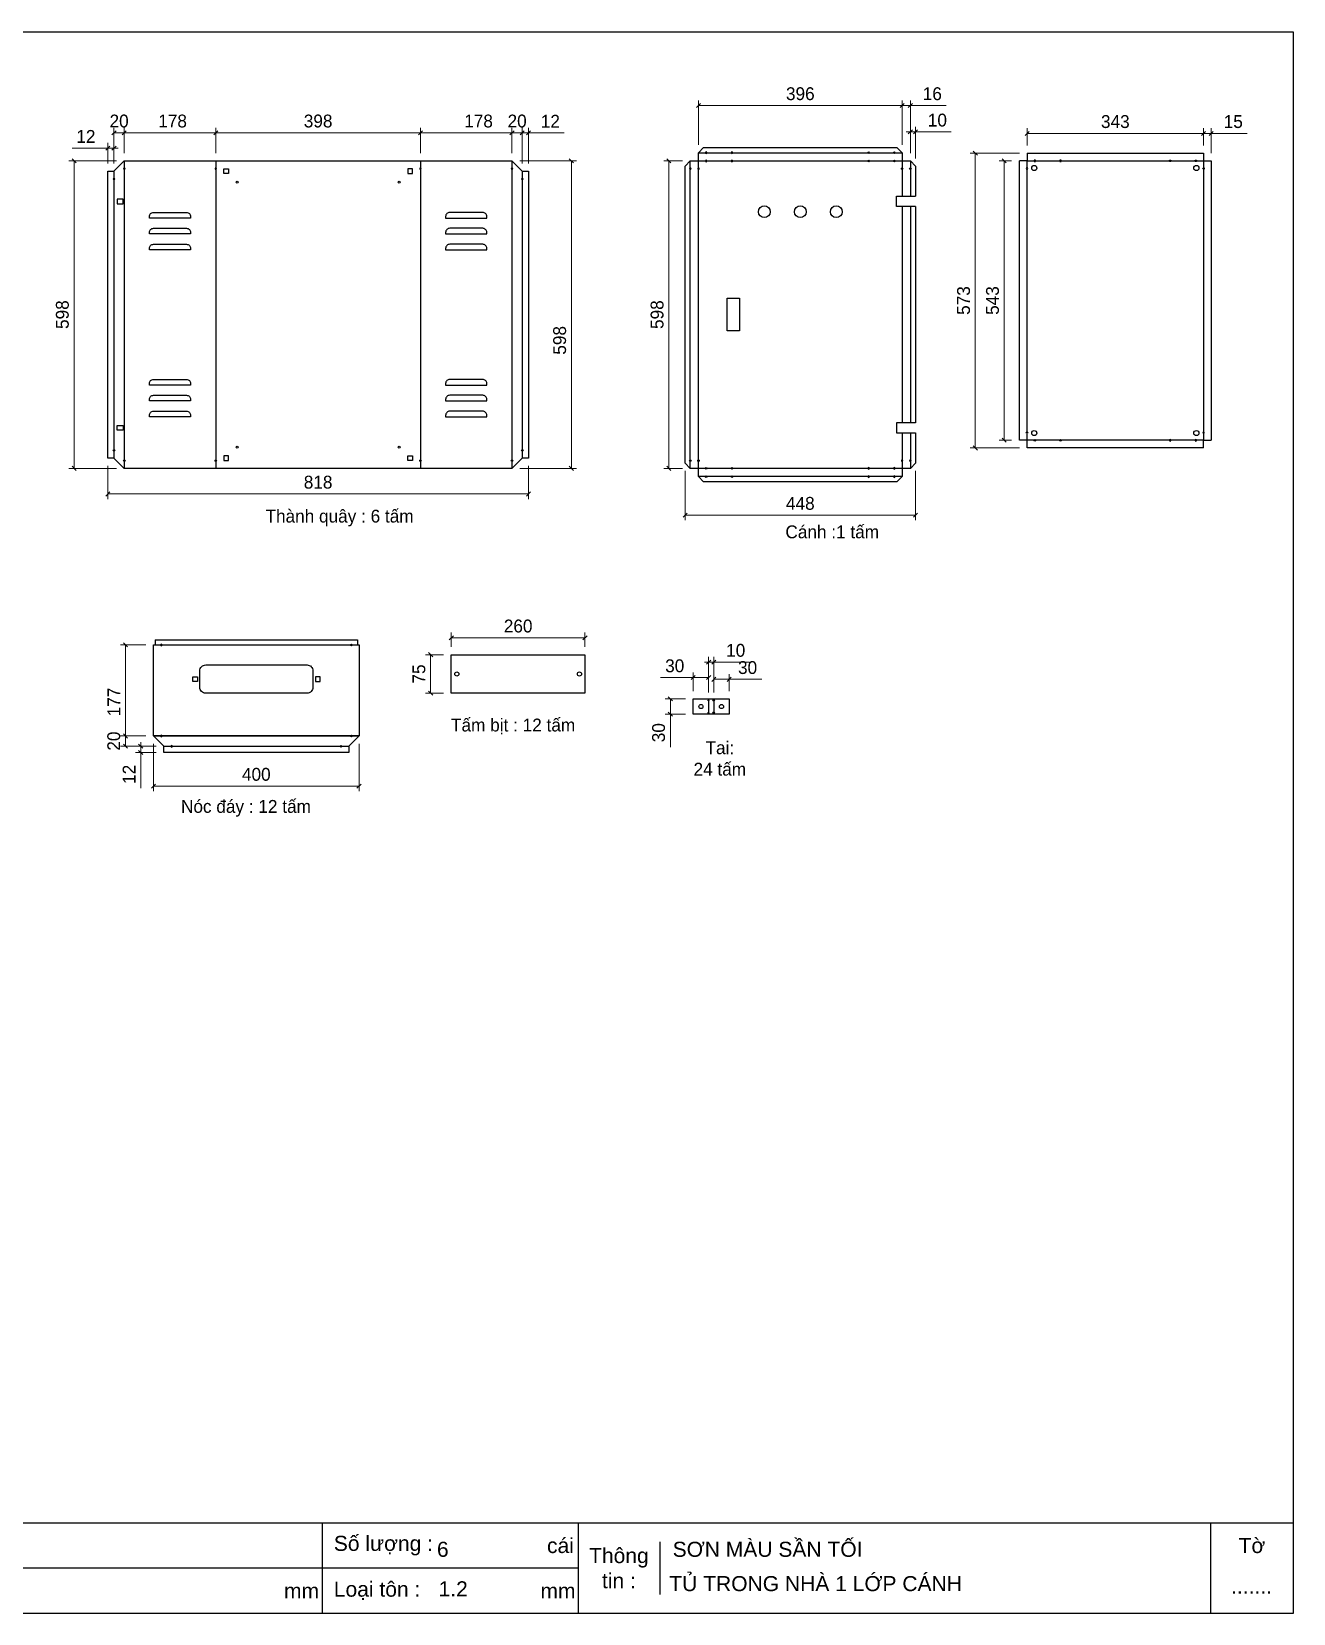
# Model space of a CAD drawing. Header units: millimetres. Extents: x 0 to 4348, y 0 to 3075.
# Drawn here: x 1895 to 4348, y 0 to 3075 of the extents above; entities that cross this region are included whole.
import ezdxf

# ---------------------------------------------------------------- set-up
doc = ezdxf.new("R2010")
doc.units = ezdxf.units.MM
doc.layers.add('CNC', color=7, linetype='Continuous')
doc.layers.add('DIM', color=253, linetype='Continuous')
doc.styles.add('Arial', font='arial.ttf')
doc.dimstyles.new('Dim-25', dxfattribs={"dimtxt": 25, "dimasz": 8, "dimexe": 10, "dimexo": 15, "dimgap": 10, "dimtad": 1, "dimdec": 0, "dimtxsty": 'Standard', "dimblk": 'OBLIQUE', "dimcen": 10, "dimclrd": 5, "dimclre": 5, "dimclrt": 3, "dimazin": 3, "dimtfac": 1, "dimtdec": 0, "dimtmove": 0, "dimatfit": 3, "dimldrblk": 'OBLIQUE', "dimlwd": 9, "dimlwe": 9})

# ---------------------------------------------------------------- blocks, each defined once
blk = doc.blocks.new('KHUNG CHUẨN')
at = {"color": 7}
for p, q in [((19889.2, -28535.2), (16919.2, -28535.2)), ((18599.2, -28535.2), (18599.2, -28655.2)), ((18939.2, -28535.2), (18939.2, -28655.2)), ((19779.2, -28535.2), (19779.2, -28655.2)), ((19047.6, -28560.2), (19047.6, -28630.2)), ((18939.2, -28595.2), (16919.2, -28595.2))]:
    blk.add_line(p, q, dxfattribs=at)
blk.add_lwpolyline([(16919.2, -26555.2), (19889.2, -26555.2), (19889.2, -28655.2), (16919.2, -28655.2)], close=True, dxfattribs=at)
at = {"color": 2, "char_height": 20, "style": 'Arial'}
for s, insert, width, attachment_point in [('  Số lượng :', (18599.2, -28565.2), 917.634, 4), ('cái', (18897.9, -28565.2), 63.517, 4), ('Tờ', (19834.2, -28565.2), 110, 5), ('Thông\\Ptin :', (18993.4, -28595.2), 108.311, 5), ('mm', (18548.6, -28625.2), 73.831, 4), ('  Loại tôn :', (18599.2, -28625.2), 917.634, 4), ('mm', (18889.2, -28625.2), 917.634, 4)]:
    blk.add_mtext(s, dxfattribs=dict(at, insert=insert, width=width, attachment_point=attachment_point))
at = {"color": 3, "style": 'Arial'}
for tag, p in [('#01', (17055.6, -28580.1)), ('#02', (17431.4, -28580.1)), ('#03', (18030.6, -28580.1)), ('#08', (18751.7, -28580.1)), ('#10', (19064.8, -28580.1)), ('#04', (17024.8, -28634.6)), ('#05', (17308.5, -28633)), ('#06', (17632.7, -28633.7)), ('#07', (18002, -28634.7)), ('#09', (18753.8, -28632.6)), ('#11', (19060.3, -28625.7)), ('#12', (19806.5, -28628.9))]:
    blk.add_attdef(tag, p, '', height=20, dxfattribs=at)
blk = doc.blocks.new('*D3')
at = {"color": 0, "linetype": 'ByBlock', "lineweight": -2}
for p, q in [((2948.3, 2819.3), (2940.3, 2827.3)), ((2940.3, 2229.7), (2948.3, 2221.7))]:
    blk.add_line(p, q, dxfattribs=at)
at = {"layer": 'Defpoints', "color": 0, "transparency": 16777216}
for p in [(2828.8, 2823.3), (2828.8, 2225.7), (2944.3, 2225.7)]:
    blk.add_point(p, dxfattribs=at)
at = {"layer": 'DIM', "color": 5, "lineweight": 9, "transparency": 16777216}
for p, q in [((2843.8, 2823.3), (2954.3, 2823.3)), ((2944.3, 2823.3), (2944.3, 2225.7)), ((2843.8, 2225.7), (2954.3, 2225.7))]:
    blk.add_line(p, q, dxfattribs=at)
at = {"layer": 'DIM', "color": 3, "transparency": 16777216, "insert": (2921.6, 2474.5), "char_height": 25, "attachment_point": 5, "rotation": 90}
blk.add_mtext('598', dxfattribs=at)
blk = doc.blocks.new('_Oblique')
at = {"color": 0, "linetype": 'ByBlock', "lineweight": -2}
blk.add_line((-0.5, -0.5), (0.5, 0.5), dxfattribs=at)
blk = doc.blocks.new('*D4')
at = {"color": 0, "linetype": 'ByBlock', "lineweight": -2}
for p, q in [((2256.8, 2881.9), (2248.8, 2873.9)), ((2646.8, 2873.9), (2654.8, 2881.9))]:
    blk.add_line(p, q, dxfattribs=at)
at = {"layer": 'Defpoints', "color": 0, "transparency": 16777216}
for p in [(2650.8, 2877.9), (2252.8, 2823.3), (2650.8, 2823.3)]:
    blk.add_point(p, dxfattribs=at)
at = {"layer": 'DIM', "color": 5, "lineweight": 9, "transparency": 16777216}
for p, q in [((2252.8, 2838.3), (2252.8, 2887.9)), ((2252.8, 2877.9), (2650.8, 2877.9)), ((2650.8, 2838.3), (2650.8, 2887.9))]:
    blk.add_line(p, q, dxfattribs=at)
at = {"layer": 'DIM', "color": 3, "transparency": 16777216, "insert": (2451.8, 2900.7), "char_height": 25, "attachment_point": 5}
blk.add_mtext('398', dxfattribs=at)
blk = doc.blocks.new('*D5')
at = {"color": 0, "linetype": 'ByBlock', "lineweight": -2}
for p, q in [((2654.8, 2881.9), (2646.8, 2873.9)), ((2824.8, 2873.9), (2832.8, 2881.9))]:
    blk.add_line(p, q, dxfattribs=at)
at = {"layer": 'Defpoints', "color": 0, "transparency": 16777216}
for p in [(2828.8, 2877.9), (2650.8, 2823.3), (2828.8, 2823.3)]:
    blk.add_point(p, dxfattribs=at)
at = {"layer": 'DIM', "color": 5, "lineweight": 9, "transparency": 16777216}
for p, q in [((2650.8, 2838.3), (2650.8, 2887.9)), ((2650.8, 2877.9), (2828.8, 2877.9)), ((2828.8, 2838.3), (2828.8, 2887.9))]:
    blk.add_line(p, q, dxfattribs=at)
at = {"layer": 'DIM', "color": 3, "transparency": 16777216, "insert": (2763.8, 2900.7), "char_height": 25, "attachment_point": 5}
blk.add_mtext('178', dxfattribs=at)
blk = doc.blocks.new('*D6')
at = {"color": 0, "linetype": 'ByBlock', "lineweight": -2}
for p, q in [((2832.8, 2881.9), (2824.8, 2873.9)), ((2844.8, 2873.9), (2852.8, 2881.9))]:
    blk.add_line(p, q, dxfattribs=at)
at = {"layer": 'Defpoints', "color": 0, "transparency": 16777216}
for p in [(2848.8, 2877.9), (2828.8, 2823.3), (2848.8, 2803.3)]:
    blk.add_point(p, dxfattribs=at)
at = {"layer": 'DIM', "color": 5, "lineweight": 9, "transparency": 16777216}
for p, q in [((2828.8, 2838.3), (2828.8, 2887.9)), ((2828.8, 2877.9), (2848.8, 2877.9)), ((2848.8, 2818.3), (2848.8, 2887.9))]:
    blk.add_line(p, q, dxfattribs=at)
at = {"layer": 'DIM', "color": 3, "transparency": 16777216, "insert": (2838.8, 2900.7), "char_height": 25, "attachment_point": 5}
blk.add_mtext('20', dxfattribs=at)
blk = doc.blocks.new('*D7')
at = {"color": 0, "linetype": 'ByBlock', "lineweight": -2}
for p, q in [((2844.8, 2873.9), (2852.8, 2881.9)), ((2864.8, 2881.9), (2856.8, 2873.9))]:
    blk.add_line(p, q, dxfattribs=at)
at = {"layer": 'Defpoints', "color": 0, "transparency": 16777216}
for p in [(2860.8, 2877.9), (2848.8, 2803.3), (2860.8, 2803.3)]:
    blk.add_point(p, dxfattribs=at)
at = {"layer": 'DIM', "color": 5, "lineweight": 9, "transparency": 16777216}
for p, q in [((2848.8, 2877.9), (2840.8, 2877.9)), ((2848.8, 2818.3), (2848.8, 2887.9)), ((2848.8, 2877.9), (2860.8, 2877.9)), ((2860.8, 2818.3), (2860.8, 2887.9)), ((2860.8, 2877.9), (2930, 2877.9))]:
    blk.add_line(p, q, dxfattribs=at)
at = {"layer": 'DIM', "color": 3, "transparency": 16777216, "insert": (2903.4, 2900.4), "char_height": 25, "attachment_point": 5}
blk.add_mtext('12', dxfattribs=at)
blk = doc.blocks.new('*D8')
at = {"color": 0, "linetype": 'ByBlock', "lineweight": -2}
for p, q in [((2078.8, 2881.9), (2070.8, 2873.9)), ((2248.8, 2873.9), (2256.8, 2881.9))]:
    blk.add_line(p, q, dxfattribs=at)
at = {"layer": 'Defpoints', "color": 0, "transparency": 16777216}
for p in [(2074.8, 2877.9), (2074.8, 2823.3), (2252.8, 2823.3)]:
    blk.add_point(p, dxfattribs=at)
at = {"layer": 'DIM', "color": 5, "lineweight": 9, "transparency": 16777216}
for p, q in [((2074.8, 2838.3), (2074.8, 2887.9)), ((2252.8, 2877.9), (2074.8, 2877.9)), ((2252.8, 2838.3), (2252.8, 2887.9))]:
    blk.add_line(p, q, dxfattribs=at)
at = {"layer": 'DIM', "color": 3, "transparency": 16777216, "insert": (2168.8, 2900.7), "char_height": 25, "attachment_point": 5}
blk.add_mtext('178', dxfattribs=at)
blk = doc.blocks.new('*D9')
at = {"color": 0, "linetype": 'ByBlock', "lineweight": -2}
for p, q in [((2058.8, 2881.9), (2050.8, 2873.9)), ((2070.8, 2873.9), (2078.8, 2881.9))]:
    blk.add_line(p, q, dxfattribs=at)
at = {"layer": 'Defpoints', "color": 0, "transparency": 16777216}
for p in [(2054.8, 2877.9), (2054.8, 2803.3), (2074.8, 2823.3)]:
    blk.add_point(p, dxfattribs=at)
at = {"layer": 'DIM', "color": 5, "lineweight": 9, "transparency": 16777216}
for p, q in [((2054.8, 2818.3), (2054.8, 2887.9)), ((2074.8, 2877.9), (2054.8, 2877.9)), ((2074.8, 2838.3), (2074.8, 2887.9))]:
    blk.add_line(p, q, dxfattribs=at)
at = {"layer": 'DIM', "color": 3, "transparency": 16777216, "insert": (2064.8, 2900.7), "char_height": 25, "attachment_point": 5}
blk.add_mtext('20', dxfattribs=at)
blk = doc.blocks.new('*D10')
at = {"color": 0, "linetype": 'ByBlock', "lineweight": -2}
for p, q in [((2046.8, 2179.9), (2038.8, 2171.9)), ((2856.8, 2171.9), (2864.8, 2179.9))]:
    blk.add_line(p, q, dxfattribs=at)
at = {"layer": 'Defpoints', "color": 0, "transparency": 16777216}
for p in [(2042.8, 2245.7), (2860.8, 2245.7), (2860.8, 2175.9)]:
    blk.add_point(p, dxfattribs=at)
at = {"layer": 'DIM', "color": 5, "lineweight": 9, "transparency": 16777216}
for p, q in [((2042.8, 2230.7), (2042.8, 2165.9)), ((2860.8, 2230.7), (2860.8, 2165.9)), ((2042.8, 2175.9), (2860.8, 2175.9))]:
    blk.add_line(p, q, dxfattribs=at)
at = {"layer": 'DIM', "color": 3, "transparency": 16777216, "insert": (2451.8, 2198.7), "char_height": 25, "attachment_point": 5}
blk.add_mtext('818', dxfattribs=at)
blk = doc.blocks.new('f3daunguoc')
at = {"layer": 'CNC', "color": 2, "lineweight": -3}
blk.add_circle((0, 0), 1.5, dxfattribs=at)
blk = doc.blocks.new('*D11')
at = {"color": 0, "linetype": 'ByBlock', "lineweight": -2}
for p, q in [((2038.8, 2844.3), (2046.8, 2852.3)), ((2058.8, 2852.3), (2050.8, 2844.3))]:
    blk.add_line(p, q, dxfattribs=at)
at = {"layer": 'Defpoints', "color": 0, "ltscale": 3, "transparency": 16777216}
for p in [(2042.8, 2848.3), (2042.8, 2803.3), (2054.8, 2803.3)]:
    blk.add_point(p, dxfattribs=at)
at = {"layer": 'DIM', "color": 5, "lineweight": 9, "ltscale": 3, "transparency": 16777216}
for p, q in [((2042.8, 2848.3), (1973.6, 2848.3)), ((2042.8, 2818.3), (2042.8, 2858.3)), ((2054.8, 2848.3), (2042.8, 2848.3)), ((2054.8, 2818.3), (2054.8, 2858.3)), ((2054.8, 2848.3), (2062.8, 2848.3))]:
    blk.add_line(p, q, dxfattribs=at)
at = {"layer": 'DIM', "color": 3, "ltscale": 3, "transparency": 16777216, "insert": (2000.2, 2870.9), "char_height": 25, "attachment_point": 5}
blk.add_mtext('12', dxfattribs=at)
blk = doc.blocks.new('*D12')
at = {"color": 0, "linetype": 'ByBlock', "lineweight": -2}
for p, q in [((1981.3, 2819.3), (1973.3, 2827.3)), ((1973.3, 2229.7), (1981.3, 2221.7))]:
    blk.add_line(p, q, dxfattribs=at)
at = {"layer": 'Defpoints', "color": 0, "ltscale": 3, "transparency": 16777216}
for p in [(2074.8, 2823.3), (1977.3, 2225.7), (2074.8, 2225.7)]:
    blk.add_point(p, dxfattribs=at)
at = {"layer": 'DIM', "color": 5, "lineweight": 9, "ltscale": 3, "transparency": 16777216}
for p, q in [((2059.8, 2823.3), (1967.3, 2823.3)), ((1977.3, 2823.3), (1977.3, 2225.7)), ((2059.8, 2225.7), (1967.3, 2225.7))]:
    blk.add_line(p, q, dxfattribs=at)
at = {"layer": 'DIM', "color": 3, "ltscale": 3, "transparency": 16777216, "insert": (1954.5, 2524.5), "char_height": 25, "attachment_point": 5, "rotation": 90}
blk.add_mtext('598', dxfattribs=at)
blk = doc.blocks.new('*D13')
at = {"color": 0, "linetype": 'ByBlock', "lineweight": -2}
for p, q in [((2081.2, 1878.5), (2073.2, 1886.5)), ((2073.2, 1709.5), (2081.2, 1701.5))]:
    blk.add_line(p, q, dxfattribs=at)
at = {"layer": 'Defpoints', "color": 0, "transparency": 16777216}
for p in [(2131.8, 1882.5), (2077.2, 1705.5), (2131.8, 1705.5)]:
    blk.add_point(p, dxfattribs=at)
at = {"layer": 'DIM', "color": 5, "lineweight": 9, "transparency": 16777216}
for p, q in [((2116.8, 1882.5), (2067.2, 1882.5)), ((2077.2, 1882.5), (2077.2, 1705.5)), ((2116.8, 1705.5), (2067.2, 1705.5))]:
    blk.add_line(p, q, dxfattribs=at)
at = {"layer": 'DIM', "color": 3, "transparency": 16777216, "insert": (2054.7, 1771.5), "char_height": 25, "attachment_point": 5, "rotation": 90}
blk.add_mtext('177', dxfattribs=at)
blk = doc.blocks.new('*D14')
at = {"color": 0, "linetype": 'ByBlock', "lineweight": -2}
for p, q in [((2081.2, 1701.5), (2073.2, 1709.5)), ((2073.2, 1689.5), (2081.2, 1681.5))]:
    blk.add_line(p, q, dxfattribs=at)
at = {"layer": 'Defpoints', "color": 0, "transparency": 16777216}
for p in [(2131.8, 1705.5), (2077.2, 1685.5), (2151.8, 1685.5)]:
    blk.add_point(p, dxfattribs=at)
at = {"layer": 'DIM', "color": 5, "lineweight": 9, "transparency": 16777216}
for p, q in [((2116.8, 1705.5), (2067.2, 1705.5)), ((2077.2, 1705.5), (2077.2, 1685.5)), ((2136.8, 1685.5), (2067.2, 1685.5))]:
    blk.add_line(p, q, dxfattribs=at)
at = {"layer": 'DIM', "color": 3, "transparency": 16777216, "insert": (2054.5, 1695.5), "char_height": 25, "attachment_point": 5, "rotation": 90}
blk.add_mtext('20', dxfattribs=at)
blk = doc.blocks.new('*D15')
at = {"color": 0, "linetype": 'ByBlock', "lineweight": -2}
for p, q in [((2102.8, 1689.5), (2110.8, 1681.5)), ((2110.8, 1669.5), (2102.8, 1677.5))]:
    blk.add_line(p, q, dxfattribs=at)
at = {"layer": 'Defpoints', "color": 0, "ltscale": 3, "transparency": 16777216}
for p in [(2106.8, 1673.5), (2151.8, 1685.5), (2151.8, 1673.5)]:
    blk.add_point(p, dxfattribs=at)
at = {"layer": 'DIM', "color": 5, "lineweight": 9, "ltscale": 3, "transparency": 16777216}
for p, q in [((2106.8, 1685.5), (2106.8, 1693.5)), ((2136.8, 1685.5), (2096.8, 1685.5)), ((2136.8, 1673.5), (2096.8, 1673.5)), ((2106.8, 1685.5), (2106.8, 1673.5)), ((2106.8, 1673.5), (2106.8, 1604.3))]:
    blk.add_line(p, q, dxfattribs=at)
at = {"layer": 'DIM', "color": 3, "ltscale": 3, "transparency": 16777216, "insert": (2084.2, 1630.9), "char_height": 25, "attachment_point": 5, "rotation": 90}
blk.add_mtext('12', dxfattribs=at)
blk = doc.blocks.new('*D16')
at = {"color": 0, "linetype": 'ByBlock', "lineweight": -2}
for p, q in [((2135.8, 1612.1), (2127.8, 1604.1)), ((2527.4, 1604.1), (2535.4, 1612.1))]:
    blk.add_line(p, q, dxfattribs=at)
at = {"layer": 'Defpoints', "color": 0, "ltscale": 3, "transparency": 16777216}
for p in [(2131.8, 1705.5), (2531.4, 1705.5), (2531.4, 1608.1)]:
    blk.add_point(p, dxfattribs=at)
at = {"layer": 'DIM', "color": 5, "lineweight": 9, "ltscale": 3, "transparency": 16777216}
for p, q in [((2131.8, 1690.5), (2131.8, 1598.1)), ((2531.4, 1690.5), (2531.4, 1598.1)), ((2131.8, 1608.1), (2531.4, 1608.1))]:
    blk.add_line(p, q, dxfattribs=at)
at = {"layer": 'DIM', "color": 3, "ltscale": 3, "transparency": 16777216, "insert": (2331.6, 1630.8), "char_height": 25, "attachment_point": 5}
blk.add_mtext('400', dxfattribs=at)
blk = doc.blocks.new('*D17')
at = {"color": 5, "lineweight": 9, "ltscale": 3, "transparency": 16777216}
for p, q in [((2710.8, 1878.5), (2710.8, 1906.4)), ((2970.8, 1878.5), (2970.8, 1906.4)), ((2710.8, 1896.4), (2970.8, 1896.4))]:
    blk.add_line(p, q, dxfattribs=at)
at = {"color": 0, "linetype": 'ByBlock', "lineweight": -2}
for p, q in [((2714.8, 1900.4), (2706.8, 1892.4)), ((2966.8, 1892.4), (2974.8, 1900.4))]:
    blk.add_line(p, q, dxfattribs=at)
at = {"layer": 'Defpoints', "color": 0, "ltscale": 3, "transparency": 16777216}
for p in [(2970.8, 1896.4), (2710.8, 1863.5), (2970.8, 1863.5)]:
    blk.add_point(p, dxfattribs=at)
at = {"color": 3, "ltscale": 3, "transparency": 16777216, "insert": (2840.8, 1919.1), "char_height": 25, "attachment_point": 5}
blk.add_mtext('260', dxfattribs=at)
blk = doc.blocks.new('*D18')
at = {"color": 5, "lineweight": 9, "ltscale": 3, "transparency": 16777216}
for p, q in [((2695.8, 1863.5), (2660.6, 1863.5)), ((2670.6, 1863.5), (2670.6, 1788.5)), ((2695.8, 1788.5), (2660.6, 1788.5))]:
    blk.add_line(p, q, dxfattribs=at)
at = {"color": 0, "linetype": 'ByBlock', "lineweight": -2}
for p, q in [((2674.6, 1859.5), (2666.6, 1867.5)), ((2666.6, 1792.5), (2674.6, 1784.5))]:
    blk.add_line(p, q, dxfattribs=at)
at = {"layer": 'Defpoints', "color": 0, "ltscale": 3, "transparency": 16777216}
for p in [(2710.8, 1863.5), (2670.6, 1788.5), (2710.8, 1788.5)]:
    blk.add_point(p, dxfattribs=at)
at = {"color": 3, "ltscale": 3, "transparency": 16777216, "insert": (2647.9, 1826), "char_height": 25, "attachment_point": 5, "rotation": 90}
blk.add_mtext('75', dxfattribs=at)
blk = doc.blocks.new('*D19')
at = {"color": 0, "linetype": 'ByBlock', "lineweight": -2}
for p, q in [((3225.2, 1819.6), (3217.2, 1811.6)), ((3247.2, 1811.6), (3255.2, 1819.6))]:
    blk.add_line(p, q, dxfattribs=at)
at = {"color": 5, "lineweight": 9, "ltscale": 3, "transparency": 16777216}
for p, q in [((3221.2, 1792.7), (3221.2, 1825.6)), ((3221.2, 1815.6), (3251.2, 1815.6)), ((3251.2, 1792.7), (3251.2, 1825.6)), ((3251.2, 1815.6), (3314.9, 1815.6))]:
    blk.add_line(p, q, dxfattribs=at)
at = {"layer": 'Defpoints', "color": 0, "ltscale": 3, "transparency": 16777216}
for p in [(3251.2, 1815.6), (3221.2, 1777.7), (3251.2, 1777.7)]:
    blk.add_point(p, dxfattribs=at)
at = {"color": 3, "ltscale": 3, "transparency": 16777216, "insert": (3287, 1838.3), "char_height": 25, "attachment_point": 5}
blk.add_mtext('30', dxfattribs=at)
blk = doc.blocks.new('*D20')
at = {"color": 5, "lineweight": 9, "ltscale": 3, "transparency": 16777216}
for p, q in [((3181.2, 1819), (3117.5, 1819)), ((3181.2, 1792.7), (3181.2, 1829)), ((3211.2, 1819), (3181.2, 1819)), ((3211.2, 1792.7), (3211.2, 1829))]:
    blk.add_line(p, q, dxfattribs=at)
at = {"color": 0, "linetype": 'ByBlock', "lineweight": -2}
for p, q in [((3185.2, 1823), (3177.2, 1815)), ((3207.2, 1815), (3215.2, 1823))]:
    blk.add_line(p, q, dxfattribs=at)
at = {"layer": 'Defpoints', "color": 0, "ltscale": 3, "transparency": 16777216}
for p in [(3181.2, 1819), (3181.2, 1777.7), (3211.2, 1777.7)]:
    blk.add_point(p, dxfattribs=at)
at = {"color": 3, "ltscale": 3, "transparency": 16777216, "insert": (3145.3, 1841.8), "char_height": 25, "attachment_point": 5}
blk.add_mtext('30', dxfattribs=at)
blk = doc.blocks.new('*D21')
at = {"color": 5, "lineweight": 9, "ltscale": 3, "transparency": 16777216}
for p, q in [((3211.2, 1849.1), (3203.2, 1849.1)), ((3211.2, 1789.7), (3211.2, 1859.1)), ((3211.2, 1849.1), (3221.2, 1849.1)), ((3221.2, 1789.7), (3221.2, 1859.1)), ((3221.2, 1849.1), (3290.6, 1849.1))]:
    blk.add_line(p, q, dxfattribs=at)
at = {"color": 0, "linetype": 'ByBlock', "lineweight": -2}
for p, q in [((3207.2, 1845.1), (3215.2, 1853.1)), ((3225.2, 1853.1), (3217.2, 1845.1))]:
    blk.add_line(p, q, dxfattribs=at)
at = {"layer": 'Defpoints', "color": 0, "ltscale": 3, "transparency": 16777216}
for p in [(3221.2, 1849.1), (3211.2, 1774.7), (3221.2, 1774.7)]:
    blk.add_point(p, dxfattribs=at)
at = {"color": 3, "ltscale": 3, "transparency": 16777216, "insert": (3263.9, 1871.8), "char_height": 25, "attachment_point": 5}
blk.add_mtext('10', dxfattribs=at)
blk = doc.blocks.new('*D22')
at = {"color": 5, "lineweight": 9, "ltscale": 3, "transparency": 16777216}
for p, q in [((3166.2, 1777.7), (3126.8, 1777.7)), ((3136.8, 1777.7), (3136.8, 1747.7)), ((3166.2, 1747.7), (3126.8, 1747.7)), ((3136.8, 1747.7), (3136.8, 1684))]:
    blk.add_line(p, q, dxfattribs=at)
at = {"color": 0, "linetype": 'ByBlock', "lineweight": -2}
for p, q in [((3140.8, 1773.7), (3132.8, 1781.7)), ((3132.8, 1751.7), (3140.8, 1743.7))]:
    blk.add_line(p, q, dxfattribs=at)
at = {"layer": 'Defpoints', "color": 0, "ltscale": 3, "transparency": 16777216}
for p in [(3181.2, 1777.7), (3136.8, 1747.7), (3181.2, 1747.7)]:
    blk.add_point(p, dxfattribs=at)
at = {"color": 3, "ltscale": 3, "transparency": 16777216, "insert": (3114, 1711.9), "char_height": 25, "attachment_point": 5, "rotation": 90}
blk.add_mtext('30', dxfattribs=at)
blk = doc.blocks.new('*D23')
at = {"color": 0, "linetype": 'ByBlock', "lineweight": -2}
for p, q in [((3599.5, 2875.7), (3607.5, 2883.7)), ((3617.5, 2883.7), (3609.5, 2875.7))]:
    blk.add_line(p, q, dxfattribs=at)
at = {"layer": 'Defpoints', "color": 0, "ltscale": 3, "transparency": 16777216}
for p in [(3613.5, 2879.7), (3603.5, 2823.3), (3613.5, 2813.3)]:
    blk.add_point(p, dxfattribs=at)
at = {"layer": 'DIM', "color": 5, "lineweight": 9, "ltscale": 3, "transparency": 16777216}
for p, q in [((3603.5, 2879.7), (3595.5, 2879.7)), ((3603.5, 2838.3), (3603.5, 2889.7)), ((3603.5, 2879.7), (3613.5, 2879.7)), ((3613.5, 2828.3), (3613.5, 2889.7)), ((3613.5, 2879.7), (3682.8, 2879.7))]:
    blk.add_line(p, q, dxfattribs=at)
at = {"layer": 'DIM', "color": 3, "ltscale": 3, "transparency": 16777216, "insert": (3656.1, 2902.5), "char_height": 25, "attachment_point": 5}
blk.add_mtext('10', dxfattribs=at)
blk = doc.blocks.new('*D24')
at = {"color": 0, "linetype": 'ByBlock', "lineweight": -2}
for p, q in [((3583.5, 2927), (3591.5, 2935)), ((3607.5, 2935), (3599.5, 2927))]:
    blk.add_line(p, q, dxfattribs=at)
at = {"layer": 'Defpoints', "color": 0, "ltscale": 3, "transparency": 16777216}
for p in [(3603.5, 2931), (3587.5, 2839.3), (3603.5, 2823.3)]:
    blk.add_point(p, dxfattribs=at)
at = {"layer": 'DIM', "color": 5, "lineweight": 9, "ltscale": 3, "transparency": 16777216}
for p, q in [((3587.5, 2931), (3579.5, 2931)), ((3587.5, 2854.3), (3587.5, 2941)), ((3587.5, 2931), (3603.5, 2931)), ((3603.5, 2838.3), (3603.5, 2941)), ((3603.5, 2931), (3672.9, 2931))]:
    blk.add_line(p, q, dxfattribs=at)
at = {"layer": 'DIM', "color": 3, "ltscale": 3, "transparency": 16777216, "insert": (3646.2, 2953.8), "char_height": 25, "attachment_point": 5}
blk.add_mtext('16', dxfattribs=at)
blk = doc.blocks.new('*D25')
at = {"color": 0, "linetype": 'ByBlock', "lineweight": -2}
for p, q in [((3195.5, 2935), (3187.5, 2927)), ((3583.5, 2927), (3591.5, 2935))]:
    blk.add_line(p, q, dxfattribs=at)
at = {"layer": 'Defpoints', "color": 0, "ltscale": 3, "transparency": 16777216}
for p in [(3191.5, 2931), (3191.5, 2839.3), (3587.5, 2839.3)]:
    blk.add_point(p, dxfattribs=at)
at = {"layer": 'DIM', "color": 5, "lineweight": 9, "ltscale": 3, "transparency": 16777216}
for p, q in [((3191.5, 2854.3), (3191.5, 2941)), ((3587.5, 2931), (3191.5, 2931)), ((3587.5, 2854.3), (3587.5, 2941))]:
    blk.add_line(p, q, dxfattribs=at)
at = {"layer": 'DIM', "color": 3, "ltscale": 3, "transparency": 16777216, "insert": (3389.5, 2953.8), "char_height": 25, "attachment_point": 5}
blk.add_mtext('396', dxfattribs=at)
blk = doc.blocks.new('*D26')
at = {"color": 0, "linetype": 'ByBlock', "lineweight": -2}
for p, q in [((3137.9, 2819.3), (3129.9, 2827.3)), ((3129.9, 2229.7), (3137.9, 2221.7))]:
    blk.add_line(p, q, dxfattribs=at)
at = {"layer": 'Defpoints', "color": 0, "ltscale": 3, "transparency": 16777216}
for p in [(3133.9, 2823.3), (3175.5, 2823.3), (3175.5, 2225.7)]:
    blk.add_point(p, dxfattribs=at)
at = {"layer": 'DIM', "color": 5, "lineweight": 9, "ltscale": 3, "transparency": 16777216}
for p, q in [((3160.5, 2823.3), (3123.9, 2823.3)), ((3133.9, 2225.7), (3133.9, 2823.3)), ((3160.5, 2225.7), (3123.9, 2225.7))]:
    blk.add_line(p, q, dxfattribs=at)
at = {"layer": 'DIM', "color": 3, "ltscale": 3, "transparency": 16777216, "insert": (3111.1, 2524.5), "char_height": 25, "attachment_point": 5, "rotation": 90}
blk.add_mtext('598', dxfattribs=at)
blk = doc.blocks.new('*D27')
at = {"color": 0, "linetype": 'ByBlock', "lineweight": -2}
for p, q in [((3169.5, 2138.7), (3161.5, 2130.7)), ((3609.5, 2130.7), (3617.5, 2138.7))]:
    blk.add_line(p, q, dxfattribs=at)
at = {"layer": 'Defpoints', "color": 0, "ltscale": 3, "transparency": 16777216}
for p in [(3165.5, 2235.7), (3613.5, 2235.7), (3613.5, 2134.7)]:
    blk.add_point(p, dxfattribs=at)
at = {"layer": 'DIM', "color": 5, "lineweight": 9, "ltscale": 3, "transparency": 16777216}
for p, q in [((3165.5, 2220.7), (3165.5, 2124.7)), ((3613.5, 2220.7), (3613.5, 2124.7)), ((3165.5, 2134.7), (3613.5, 2134.7))]:
    blk.add_line(p, q, dxfattribs=at)
at = {"layer": 'DIM', "color": 3, "ltscale": 3, "transparency": 16777216, "insert": (3389.5, 2157.5), "char_height": 25, "attachment_point": 5}
blk.add_mtext('448', dxfattribs=at)
blk = doc.blocks.new('*D28')
at = {"color": 5, "lineweight": 9, "ltscale": 3, "transparency": 16777216}
for p, q in [((4173.7, 2876.8), (4165.7, 2876.8)), ((4173.7, 2853.5), (4173.7, 2886.8)), ((4173.7, 2876.8), (4188.7, 2876.8)), ((4188.7, 2838.5), (4188.7, 2886.8)), ((4188.7, 2876.8), (4258.3, 2876.8))]:
    blk.add_line(p, q, dxfattribs=at)
at = {"color": 0, "linetype": 'ByBlock', "lineweight": -2}
for p, q in [((4169.7, 2872.8), (4177.7, 2880.8)), ((4192.7, 2880.8), (4184.7, 2872.8))]:
    blk.add_line(p, q, dxfattribs=at)
at = {"layer": 'Defpoints', "color": 0, "ltscale": 3, "transparency": 16777216}
for p in [(4188.7, 2876.8), (4173.7, 2838.5), (4188.7, 2823.5)]:
    blk.add_point(p, dxfattribs=at)
at = {"color": 3, "ltscale": 3, "transparency": 16777216, "insert": (4231.5, 2899.6), "char_height": 25, "attachment_point": 5}
blk.add_mtext('15', dxfattribs=at)
blk = doc.blocks.new('*D29')
at = {"color": 0, "linetype": 'ByBlock', "lineweight": -2}
for p, q in [((3834.5, 2880.8), (3826.5, 2872.8)), ((4169.7, 2872.8), (4177.7, 2880.8))]:
    blk.add_line(p, q, dxfattribs=at)
at = {"color": 5, "lineweight": 9, "ltscale": 3, "transparency": 16777216}
for p, q in [((3830.5, 2853.5), (3830.5, 2886.8)), ((4173.7, 2876.8), (3830.5, 2876.8)), ((4173.7, 2853.5), (4173.7, 2886.8))]:
    blk.add_line(p, q, dxfattribs=at)
at = {"layer": 'Defpoints', "color": 0, "ltscale": 3, "transparency": 16777216}
for p in [(3830.5, 2876.8), (3830.5, 2838.5), (4173.7, 2838.5)]:
    blk.add_point(p, dxfattribs=at)
at = {"color": 3, "ltscale": 3, "transparency": 16777216, "insert": (4002.1, 2899.6), "char_height": 25, "attachment_point": 5}
blk.add_mtext('343', dxfattribs=at)
blk = doc.blocks.new('*D30')
at = {"color": 5, "lineweight": 9, "ltscale": 3, "transparency": 16777216}
for p, q in [((3815.5, 2838.5), (3719.8, 2838.5)), ((3729.8, 2838.5), (3729.8, 2265.3)), ((3815.5, 2265.3), (3719.8, 2265.3))]:
    blk.add_line(p, q, dxfattribs=at)
at = {"color": 0, "linetype": 'ByBlock', "lineweight": -2}
for p, q in [((3733.8, 2834.5), (3725.8, 2842.5)), ((3725.8, 2269.3), (3733.8, 2261.3))]:
    blk.add_line(p, q, dxfattribs=at)
at = {"layer": 'Defpoints', "color": 0, "ltscale": 3, "transparency": 16777216}
for p in [(3830.5, 2838.5), (3729.8, 2265.3), (3830.5, 2265.3)]:
    blk.add_point(p, dxfattribs=at)
at = {"color": 3, "ltscale": 3, "transparency": 16777216, "insert": (3707.1, 2551.9), "char_height": 25, "attachment_point": 5, "rotation": 90}
blk.add_mtext('573', dxfattribs=at)
blk = doc.blocks.new('*D31')
at = {"color": 5, "lineweight": 9, "ltscale": 3, "transparency": 16777216}
for p, q in [((3800.5, 2823.5), (3776, 2823.5)), ((3786, 2280.3), (3786, 2823.5)), ((3800.5, 2280.3), (3776, 2280.3))]:
    blk.add_line(p, q, dxfattribs=at)
at = {"color": 0, "linetype": 'ByBlock', "lineweight": -2}
for p, q in [((3790, 2819.5), (3782, 2827.5)), ((3782, 2284.3), (3790, 2276.3))]:
    blk.add_line(p, q, dxfattribs=at)
at = {"layer": 'Defpoints', "color": 0, "ltscale": 3, "transparency": 16777216}
for p in [(3786, 2823.5), (3815.5, 2823.5), (3815.5, 2280.3)]:
    blk.add_point(p, dxfattribs=at)
at = {"color": 3, "ltscale": 3, "transparency": 16777216, "insert": (3763.3, 2551.9), "char_height": 25, "attachment_point": 5, "rotation": 90}
blk.add_mtext('543', dxfattribs=at)

msp = doc.modelspace()

# ---------------------------------------------------------------- linework, layer by layer
at = {"color": 7}
for p, q in [((2054.8, 2803.3), (2074.8, 2823.3)), ((2054.8, 2803.3), (2054.8, 2245.7)), ((2074.8, 2823.3), (2074.8, 2225.7)), ((2252.8, 2823.3), (2252.8, 2225.7)), ((2650.8, 2823.3), (2650.8, 2225.7)), ((2828.8, 2823.3), (2828.8, 2225.7)), ((2828.8, 2823.3), (2848.8, 2803.3)), ((2848.8, 2803.3), (2848.8, 2245.7)), ((2054.8, 2245.7), (2074.8, 2225.7)), ((2828.8, 2225.7), (2848.8, 2245.7)), ((2134.8, 1892.5), (2528.4, 1892.5)), ((2131.8, 1705.5), (2531.4, 1705.5)), ((2151.8, 1685.5), (2131.8, 1705.5)), ((2511.4, 1685.5), (2531.4, 1705.5)), ((2151.8, 1685.5), (2511.4, 1685.5))]:
    msp.add_line(p, q, dxfattribs=at)
at = {"color": 7, "ltscale": 3}
for p, q in [((2131.8, 1705.5), (2131.8, 1882.5)), ((2131.8, 1882.5), (2531.4, 1882.5)), ((2531.4, 1882.5), (2531.4, 1705.5)), ((2531.4, 1705.5), (2131.8, 1705.5))]:
    msp.add_line(p, q, dxfattribs=at)
at = {"ltscale": 3}
for p, q in [((2134.8, 1892.5), (2528.4, 1892.5)), ((2134.8, 1892.5), (2134.8, 1882.5)), ((2528.4, 1892.5), (2528.4, 1882.5))]:
    msp.add_line(p, q, dxfattribs=at)
at = {"color": 2, "ltscale": 3}
for p, q in [((3211.2, 1777.7), (3211.2, 1747.7)), ((3221.2, 1777.7), (3221.2, 1747.7))]:
    msp.add_line(p, q, dxfattribs=at)
at = {"color": 7}
for points in [[(3613.5, 2294.5), (3613.5, 2235.7), (3603.5, 2225.7), (3587.5, 2225.7), (3587.5, 2209.7), (3577.5, 2199.7), (3201.5, 2199.7), (3191.5, 2209.7), (3191.5, 2225.7), (3175.5, 2225.7), (3165.5, 2235.7), (3165.5, 2813.3), (3175.5, 2823.3), (3191.5, 2823.3), (3191.5, 2839.3), (3201.5, 2849.3), (3577.5, 2849.3), (3587.5, 2839.3), (3587.5, 2823.3), (3603.5, 2823.3), (3613.5, 2813.3), (3613.5, 2754.5)], [(3191.5, 2839.3), (3587.5, 2839.3)], [(2054.8, 2245.7), (2042.8, 2245.7), (2042.8, 2803.3), (2054.8, 2803.3)], [(2074.8, 2823.3), (2828.8, 2823.3)], [(2848.8, 2803.3), (2860.8, 2803.3), (2860.8, 2245.7), (2848.8, 2245.7)], [(3175.5, 2225.7), (3175.5, 2823.3)], [(3587.5, 2294.5), (3587.5, 2225.7), (3191.5, 2225.7), (3191.5, 2823.3), (3587.5, 2823.3), (3587.5, 2754.5)], [(3603.5, 2823.3), (3603.5, 2754.5)], [(3587.5, 2734.5), (3587.5, 2314.5)], [(3603.5, 2734.5), (3603.5, 2314.5)], [(3613.5, 2734.5), (3613.5, 2314.5)], [(3603.5, 2294.5), (3603.5, 2225.7)], [(2828.8, 2225.7), (2074.8, 2225.7)], [(3587.5, 2209.7), (3191.5, 2209.7)], [(2511.4, 1685.5), (2511.4, 1673.5), (2151.8, 1673.5), (2151.8, 1685.5)]]:
    msp.add_lwpolyline(points, dxfattribs=at)
at = {"color": 2, "ltscale": 3}
for points in [[(3830.5, 2838.5), (3830.5, 2823.5), (3815.5, 2823.5)], [(4173.7, 2838.5), (4173.7, 2823.5), (4188.7, 2823.5)], [(3830.5, 2265.3), (3830.5, 2280.3), (3815.5, 2280.3)], [(4173.7, 2265.3), (4173.7, 2280.3), (4188.7, 2280.3)]]:
    msp.add_lwpolyline(points, dxfattribs=at)
for points in [[(3830.5, 2838.5), (4173.7, 2838.5)], [(3815.5, 2280.3), (3815.5, 2823.5)], [(4188.7, 2823.5), (4188.7, 2280.3)], [(4173.7, 2265.3), (3830.5, 2265.3)]]:
    msp.add_lwpolyline(points)
for points in [[(2268.3, 2807.8), (2277.3, 2807.8), (2277.3, 2798.8), (2268.3, 2798.8)], [(2635.3, 2807.8), (2626.3, 2807.8), (2626.3, 2798.8), (2635.3, 2798.8)], [(2268.3, 2241.2), (2277.3, 2241.2), (2277.3, 2250.2), (2268.3, 2250.2)], [(2635.3, 2241.2), (2626.3, 2241.2), (2626.3, 2250.2), (2635.3, 2250.2)], [(3181.2, 1777.7), (3251.2, 1777.7), (3251.2, 1747.7), (3181.2, 1747.7)]]:
    msp.add_lwpolyline(points, close=True, dxfattribs=at)
msp.add_lwpolyline([(3830.5, 2823.5), (4173.7, 2823.5), (4173.7, 2280.3), (3830.5, 2280.3)], close=True)
at = {"color": 2}
for points in [[(2072.8, 2749), (2060.8, 2749), (2060.8, 2740), (2072.8, 2740)], [(2072.8, 2300), (2060.8, 2300), (2060.8, 2309), (2072.8, 2309)], [(2217.1, 1811.5), (2208.1, 1811.5), (2208.1, 1820.5), (2217.1, 1820.5)], [(2446.6, 1811.5), (2455.6, 1811.5), (2455.6, 1820.5), (2446.6, 1820.5)]]:
    msp.add_lwpolyline(points, close=True, dxfattribs=at)
for points in [[(3613.5, 2734.5), (3576.5, 2734.5), (3576.5, 2754.5), (3613.5, 2754.5)], [(3613.5, 2314.5), (3576.5, 2314.5), (3576.5, 2294.5), (3613.5, 2294.5)]]:
    msp.add_lwpolyline(points, dxfattribs=at)
for points in [[(2131.8, 2723.3), (2195.8, 2723.3, -0.414214), (2203.8, 2715.3), (2203.8, 2712.3), (2123.8, 2712.3), (2123.8, 2715.3, -0.414214)], [(2771.8, 2723.3), (2707.8, 2723.3, 0.414214), (2699.8, 2715.3), (2699.8, 2712.3), (2779.8, 2712.3), (2779.8, 2715.3, 0.414214)], [(2131.8, 2692.3), (2195.8, 2692.3, -0.414214), (2203.8, 2684.3), (2203.8, 2681.3), (2123.8, 2681.3), (2123.8, 2684.3, -0.414214)], [(2771.8, 2692.3), (2707.8, 2692.3, 0.414214), (2699.8, 2684.3), (2699.8, 2681.3), (2779.8, 2681.3), (2779.8, 2684.3, 0.414214)], [(2131.8, 2661.3), (2195.8, 2661.3, -0.414214), (2203.8, 2653.3), (2203.8, 2650.3), (2123.8, 2650.3), (2123.8, 2653.3, -0.414214)], [(2771.8, 2661.3), (2707.8, 2661.3, 0.414214), (2699.8, 2653.3), (2699.8, 2650.3), (2779.8, 2650.3), (2779.8, 2653.3, 0.414214)], [(2131.8, 2398.7), (2195.8, 2398.7, -0.414214), (2203.8, 2390.7), (2203.8, 2387.7), (2123.8, 2387.7), (2123.8, 2390.7, -0.414214)], [(2771.8, 2398.7), (2707.8, 2398.7, 0.414214), (2699.8, 2390.7), (2699.8, 2387.7), (2779.8, 2387.7), (2779.8, 2390.7, 0.414214)], [(2131.8, 2367.7), (2195.8, 2367.7, -0.414214), (2203.8, 2359.7), (2203.8, 2356.7), (2123.8, 2356.7), (2123.8, 2359.7, -0.414214)], [(2771.8, 2367.7), (2707.8, 2367.7, 0.414214), (2699.8, 2359.7), (2699.8, 2356.7), (2779.8, 2356.7), (2779.8, 2359.7, 0.414214)], [(2131.8, 2336.7), (2195.8, 2336.7, -0.414214), (2203.8, 2328.7), (2203.8, 2325.7), (2123.8, 2325.7), (2123.8, 2328.7, -0.414214)], [(2771.8, 2336.7), (2707.8, 2336.7, 0.414214), (2699.8, 2328.7), (2699.8, 2325.7), (2779.8, 2325.7), (2779.8, 2328.7, 0.414214)], [(2233.3, 1843.5), (2430.3, 1843.5, -0.414214), (2441.8, 1832), (2441.8, 1800, -0.414214), (2430.3, 1788.5), (2233.3, 1788.5, -0.414214), (2221.8, 1800), (2221.8, 1832, -0.414214)]]:
    msp.add_lwpolyline(points, format="xyb", close=True, dxfattribs=at)
at = {"color": 2, "linetype": 'Continuous'}
msp.add_lwpolyline([(3247.3, 2556.2), (3271.3, 2556.2), (3271.3, 2492.7), (3247.3, 2492.7)], close=True, dxfattribs=at)
at = {"color": 7}
msp.add_lwpolyline([(2710.8, 1863.5), (2970.8, 1863.5), (2970.8, 1788.5), (2710.8, 1788.5)], close=True, dxfattribs=at)
at = {"color": 2, "ltscale": 3}
for centre, radius in [((3844.5, 2809.5), 5), ((4159.7, 2809.5), 5), ((2294.2, 2782.1), 2), ((2609.4, 2782.1), 2), ((3319.5, 2724.5), 11.5), ((3389.5, 2724.5), 11.5), ((3459.5, 2724.5), 11.5), ((3844.5, 2294.3), 5), ((4159.7, 2294.3), 5), ((2294.2, 2266.9), 2), ((2609.4, 2266.9), 2), ((3196.2, 1762.7), 4), ((3211.2, 1774.7), 1), ((3221.2, 1774.7), 1.5), ((3236.2, 1762.7), 4), ((3211.2, 1750.7), 1), ((3221.2, 1750.7), 1.5)]:
    msp.add_circle(centre, radius, dxfattribs=at)
at = {"color": 7}
for centre in [(2721.5, 1826), (2960, 1826)]:
    msp.add_circle(centre, 4, dxfattribs=at)

# ---------------------------------------------------------------- block references
at = {"color": 3}
ref = msp.add_blockref('KHUNG CHUẨN', (-24771.5, 41954), dxfattribs=dict(at, xscale=1.464100000004691, yscale=1.464100000004691, zscale=1.464100000004691))
ref.add_attrib('#08', '6', (2682.9, 109.9), dxfattribs={"color": 3, "height": 29.3, "style": 'Arial'})
ref.add_attrib('#09', '1.2', (2686, 33), dxfattribs={"color": 3, "height": 29.28, "style": 'Arial'})
ref.add_attrib('#10', 'SƠN MÀU SẦN TỐI', (3141.3, 109.9), dxfattribs={"color": 3, "height": 29.282, "style": 'Arial'})
ref.add_attrib('#11', 'TỦ TRONG NHÀ 1 LỚP CÁNH', (3134.7, 43.2), dxfattribs={"color": 3, "height": 29.282, "style": 'Arial'})
ref.add_attrib('#12', '.......', (4227.2, 38.4), dxfattribs={"color": 3, "height": 29.28, "style": 'Arial'})
at = {"lineweight": -3, "xscale": -1}
for p, rotation in [((3206.5, 2839.3), 180), ((3256.5, 2839.3), 180), ((2074.8, 2808.3), 180), ((2252.8, 2808.3), 180), ((2650.8, 2808.3), 180), ((2828.8, 2808.3), 180), ((3175.5, 2808.3), 180), ((3191.5, 2808.3), 180), ((3206.5, 2823.3), 180), ((3256.5, 2823.3), 180), ((3830.5, 2808.5), 180), ((3845.5, 2823.5), 180), ((3895.5, 2823.5), 180), ((2054.8, 2788.3), 180), ((2848.8, 2788.3), 180), ((2146.8, 1882.5), 270), ((2146.8, 1705.5), 270), ((2166.8, 1685.5), 270)]:
    msp.add_blockref('f3daunguoc', p, dxfattribs=dict(at, rotation=rotation))
at = {"lineweight": -3}
for p, rotation in [((3522.5, 2839.3), 180), ((3572.5, 2839.3), 180), ((3522.5, 2823.3), 180), ((3572.5, 2823.3), 180), ((3587.5, 2808.3), 180), ((3603.5, 2808.3), 180), ((4108.7, 2823.5), 180), ((4158.7, 2823.5), 180), ((4173.7, 2808.5), 180), ((2516.4, 1882.5), 90), ((2516.4, 1705.5), 90), ((2496.4, 1685.5), 90)]:
    msp.add_blockref('f3daunguoc', p, dxfattribs=dict(at, rotation=rotation))
for p in [(3830.5, 2295.3), (3845.5, 2280.3), (3895.5, 2280.3), (2054.8, 2260.7), (2848.8, 2260.7), (2074.8, 2240.7), (2252.8, 2240.7), (2650.8, 2240.7), (2828.8, 2240.7), (3175.5, 2240.7), (3191.5, 2240.7), (3206.5, 2225.7), (3256.5, 2225.7), (3206.5, 2209.7), (3256.5, 2209.7)]:
    msp.add_blockref('f3daunguoc', p, dxfattribs=at)
at = {"lineweight": -3, "xscale": -1}
for p in [(4108.7, 2280.3), (4158.7, 2280.3), (4173.7, 2295.3), (3522.5, 2225.7), (3572.5, 2225.7), (3587.5, 2240.7), (3603.5, 2240.7), (3522.5, 2209.7), (3572.5, 2209.7)]:
    msp.add_blockref('f3daunguoc', p, dxfattribs=at)

# ---------------------------------------------------------------- texts
at = {"color": 2, "char_height": 25, "attachment_point": 5}
for s, insert, width in [('Thành quây : 6 tấm', (2493.5, 2129.1), 873), ('Cánh :1 tấm', (3451.6, 2102.1), 1073), ('Tấm bịt : 12 tấm', (2831, 1724), 873), ('Tai: \\P24 tấm', (3233, 1661.6), 489), ('Nóc đáy : 12 tấm', (2311.5, 1564.8), 973)]:
    msp.add_mtext(s, dxfattribs=dict(at, insert=insert, width=width))

# ---------------------------------------------------------------- dimensions: what is measured, and where the dimension line sits
at = {"color": 2, "ltscale": 3}
for base, p1, p2, picture, middle in [((3830.5, 2876.8), (4173.7, 2838.5), (3830.5, 2838.5), '*D29', (4002.1, 2899.6)), ((4188.7, 2876.8), (4173.7, 2838.5), (4188.7, 2823.5), '*D28', (4231.5, 2899.6)), ((2970.8, 1896.4), (2710.8, 1863.5), (2970.8, 1863.5), '*D17', (2840.8, 1919.1)), ((3221.2, 1849.1), (3211.2, 1774.7), (3221.2, 1774.7), '*D21', (3263.9, 1871.8)), ((3181.2, 1819), (3211.2, 1777.7), (3181.2, 1777.7), '*D20', (3145.3, 1841.8)), ((3251.2, 1815.6), (3221.2, 1777.7), (3251.2, 1777.7), '*D19', (3287, 1838.3))]:
    dim = msp.add_linear_dim(base=base, p1=p1, p2=p2, dimstyle='Dim-25', dxfattribs=at)
    dim.commit()
    dim.dimension.update_dxf_attribs({"geometry": picture, "text_midpoint": middle})
for base, p1, p2, picture, middle in [((3729.8, 2265.3), (3830.5, 2838.5), (3830.5, 2265.3), '*D30', (3707.1, 2551.9)), ((3786, 2823.5), (3815.5, 2280.3), (3815.5, 2823.5), '*D31', (3763.3, 2551.9)), ((2670.6, 1788.5), (2710.8, 1863.5), (2710.8, 1788.5), '*D18', (2647.9, 1826)), ((3136.8, 1747.7), (3181.2, 1777.7), (3181.2, 1747.7), '*D22', (3114, 1711.9))]:
    dim = msp.add_linear_dim(base=base, p1=p1, p2=p2, angle=90, dimstyle='Dim-25', dxfattribs=at)
    dim.commit()
    dim.dimension.update_dxf_attribs({"geometry": picture, "text_midpoint": middle})
at = {"layer": 'DIM', "color": 7, "ltscale": 3}
for base, p1, p2, picture, middle in [((3191.5, 2931), (3587.5, 2839.3), (3191.5, 2839.3), '*D25', (3389.5, 2953.8)), ((3603.5, 2931), (3587.5, 2839.3), (3603.5, 2823.3), '*D24', (3646.2, 2953.8)), ((3613.5, 2879.7), (3603.5, 2823.3), (3613.5, 2813.3), '*D23', (3656.1, 2902.5)), ((2042.8, 2848.3), (2054.8, 2803.3), (2042.8, 2803.3), '*D11', (2000.2, 2870.9)), ((3613.5, 2134.7), (3165.5, 2235.7), (3613.5, 2235.7), '*D27', (3389.5, 2157.5))]:
    dim = msp.add_linear_dim(base=base, p1=p1, p2=p2, dimstyle='Dim-25', dxfattribs=at)
    dim.commit()
    dim.dimension.update_dxf_attribs({"geometry": picture, "text_midpoint": middle})
at = {"layer": 'DIM', "color": 7}
for base, p1, p2, angle, picture, middle in [((2054.8, 2877.9), (2074.8, 2823.3), (2054.8, 2803.3), 180, '*D9', (2064.8, 2877.9)), ((2074.8, 2877.9), (2252.8, 2823.3), (2074.8, 2823.3), 180, '*D8', (2168.8, 2877.9)), ((2944.3, 2225.7), (2828.8, 2823.3), (2828.8, 2225.7), 90, '*D3', (2944.3, 2474.5)), ((2077.2, 1705.5), (2131.8, 1882.5), (2131.8, 1705.5), 270, '*D13', (2077.2, 1771.5)), ((2077.2, 1685.5), (2131.8, 1705.5), (2151.8, 1685.5), 270, '*D14', (2077.2, 1695.5))]:
    dim = msp.add_linear_dim(base=base, p1=p1, p2=p2, angle=angle, dimstyle='Dim-25', dxfattribs=at)
    dim.commit()
    dim.dimension.update_dxf_attribs({"geometry": picture, "text_midpoint": middle, "dimtype": 160})
for base, p1, p2, picture, middle in [((2650.8, 2877.9), (2252.8, 2823.3), (2650.8, 2823.3), '*D4', (2451.8, 2900.7)), ((2860.8, 2877.9), (2848.8, 2803.3), (2860.8, 2803.3), '*D7', (2903.4, 2900.4)), ((2860.8, 2175.9), (2042.8, 2245.7), (2860.8, 2245.7), '*D10', (2451.8, 2198.7))]:
    dim = msp.add_linear_dim(base=base, p1=p1, p2=p2, dimstyle='Dim-25', dxfattribs=at)
    dim.commit()
    dim.dimension.update_dxf_attribs({"geometry": picture, "text_midpoint": middle})
for base, p1, p2, picture, middle in [((2828.8, 2877.9), (2650.8, 2823.3), (2828.8, 2823.3), '*D5', (2763.8, 2877.9)), ((2848.8, 2877.9), (2828.8, 2823.3), (2848.8, 2803.3), '*D6', (2838.8, 2877.9))]:
    dim = msp.add_linear_dim(base=base, p1=p1, p2=p2, dimstyle='Dim-25', dxfattribs=at)
    dim.commit()
    dim.dimension.update_dxf_attribs({"geometry": picture, "text_midpoint": middle, "dimtype": 160})
at = {"layer": 'DIM', "color": 7, "ltscale": 3}
for base, p1, p2, angle, picture, middle in [((1977.3, 2225.7), (2074.8, 2823.3), (2074.8, 2225.7), 90, '*D12', (1954.5, 2524.5)), ((3133.9, 2823.3), (3175.5, 2225.7), (3175.5, 2823.3), 90, '*D26', (3111.1, 2524.5)), ((2106.8, 1673.5), (2151.8, 1685.5), (2151.8, 1673.5), 90, '*D15', (2084.2, 1630.9)), ((2531.4, 1608.1), (2131.8, 1705.5), (2531.4, 1705.5), 180, '*D16', (2331.6, 1630.8))]:
    dim = msp.add_linear_dim(base=base, p1=p1, p2=p2, angle=angle, dimstyle='Dim-25', dxfattribs=at)
    dim.commit()
    dim.dimension.update_dxf_attribs({"geometry": picture, "text_midpoint": middle})

doc.saveas('drawing.dxf')
